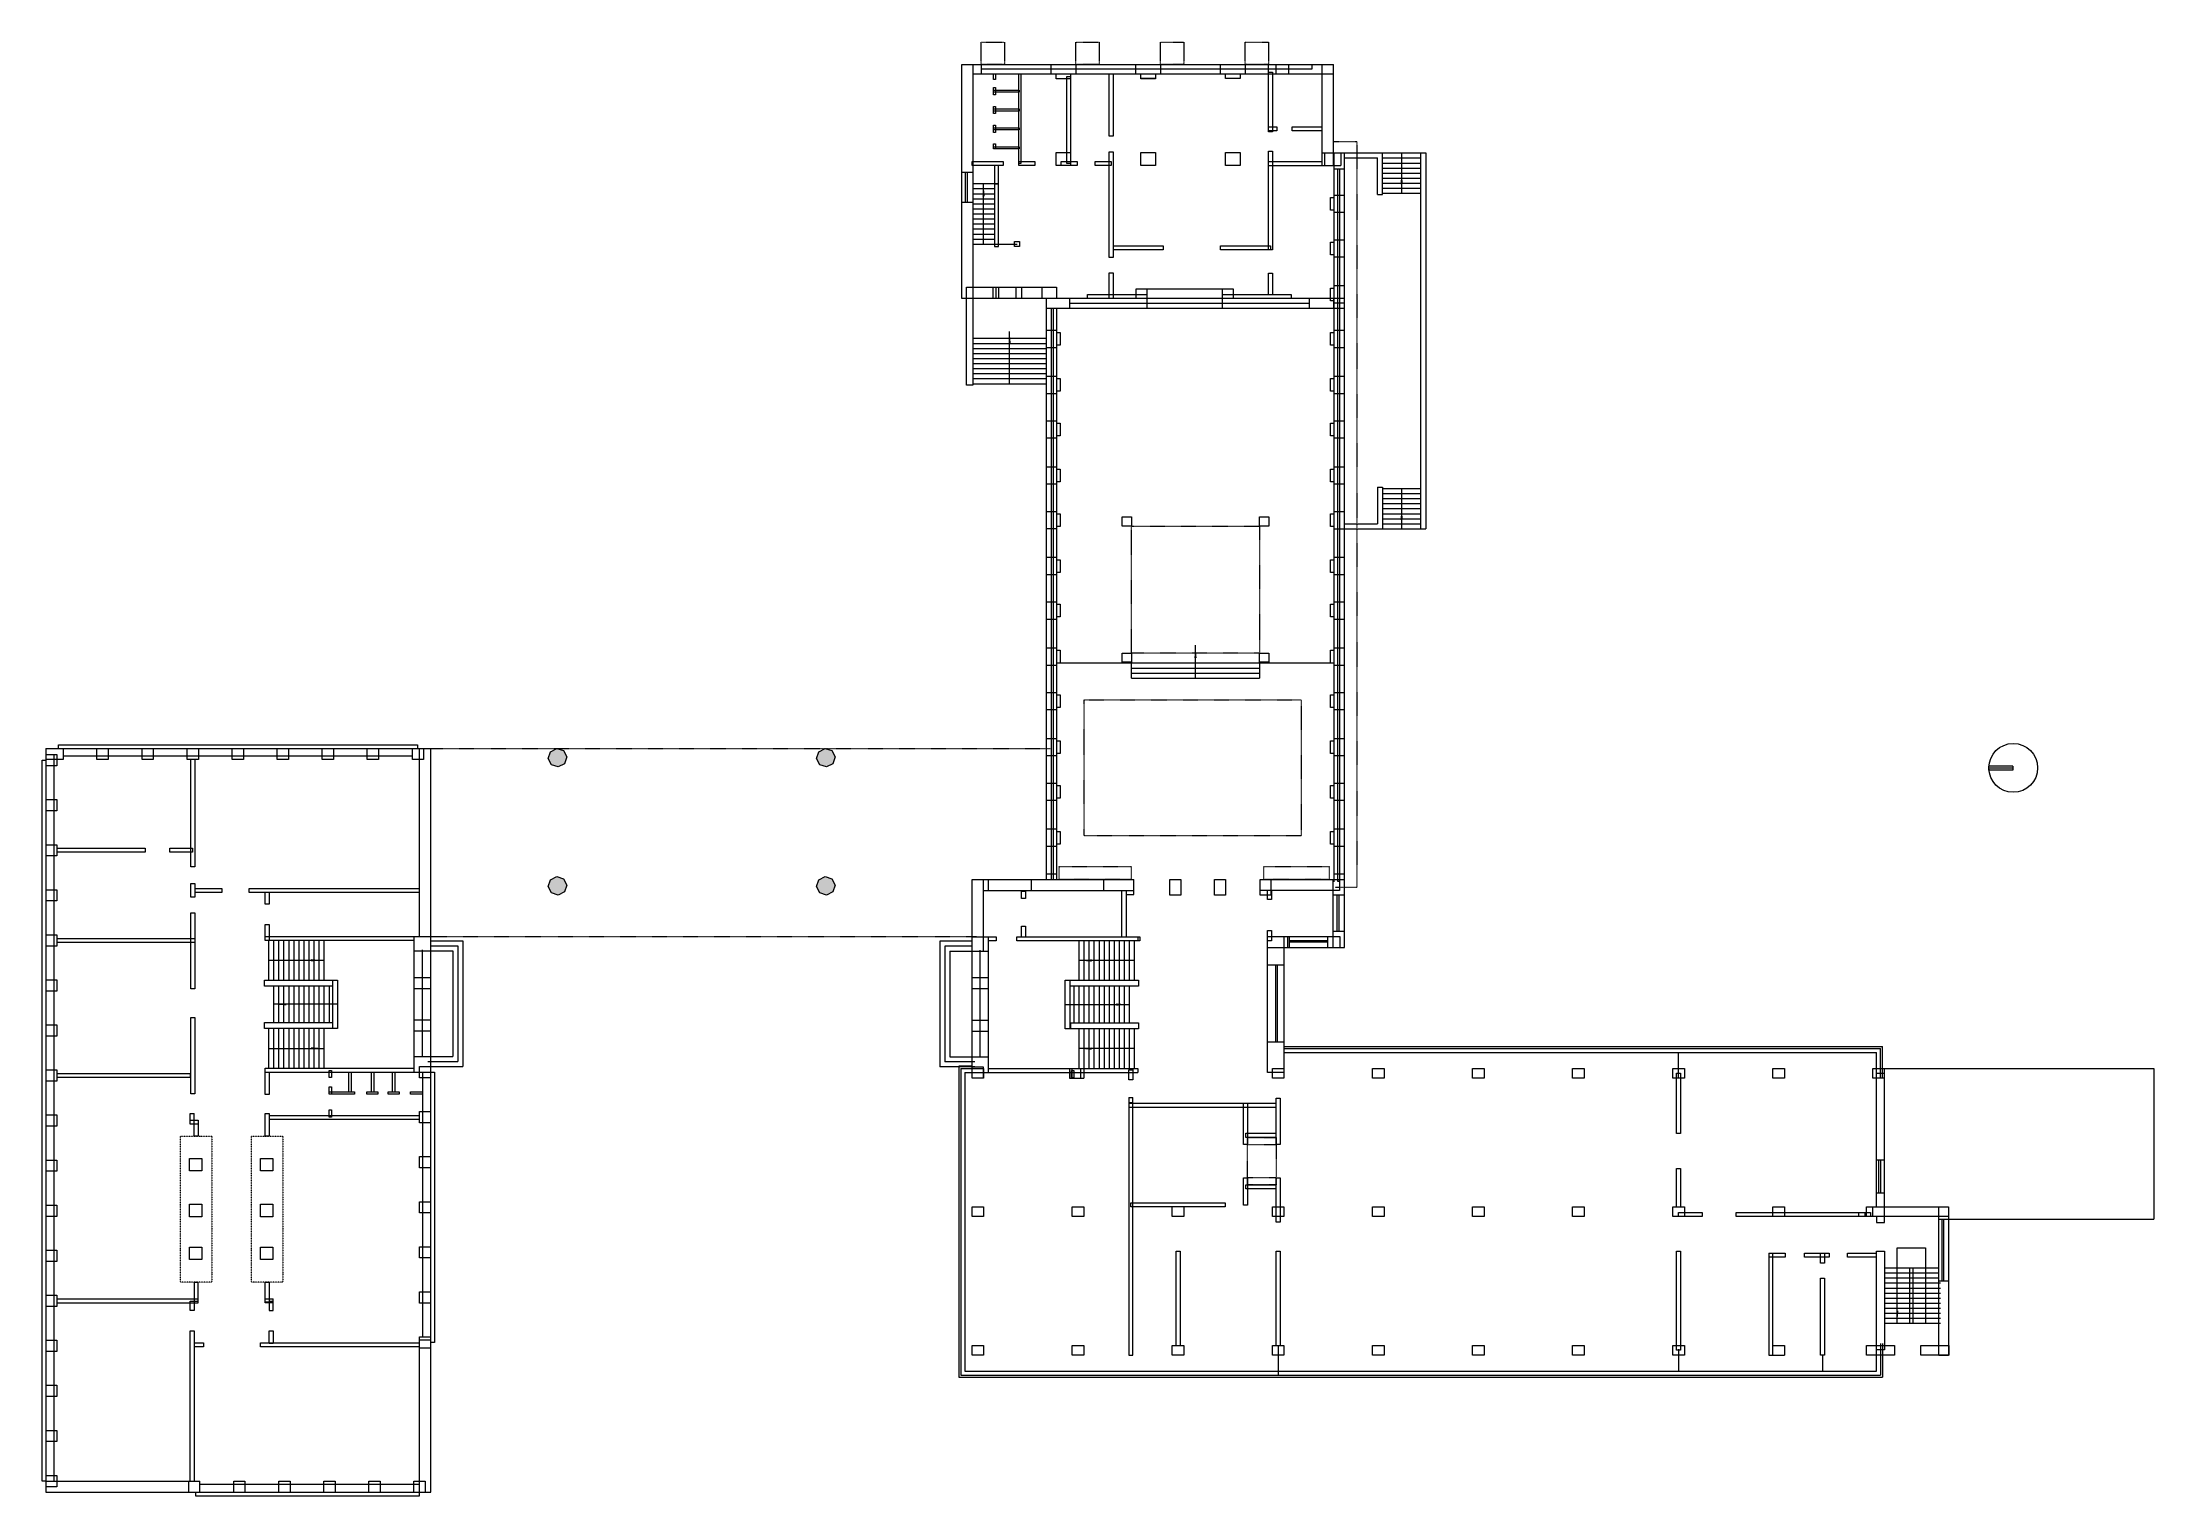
# Model space of a CAD drawing. Header units: millimetres. Extents: x -180 to 104520, y -180 to 71891.
import ezdxf

# ---------------------------------------------------------------- set-up
doc = ezdxf.new("R2010")
doc.units = ezdxf.units.MM
doc.linetypes.add('STYLE_01', pattern=[0.416641, 0.208282, -0.208359])
doc.linetypes.add('STYLE_05', pattern=[0.208282, 0.069427, -0.138855])
doc.layers.add('ceco.net 385 Bauhaus ground floor', color=7, linetype='Continuous')

msp = doc.modelspace()

# ---------------------------------------------------------------- hatches: boundary and pattern name
at = {"layer": 'ceco.net 385 Bauhaus ground floor', "linetype": 'Continuous', "lineweight": 0}
h = msp.add_hatch(color=256, dxfattribs=at)
h.paths.add_polyline_path([(25720.245, 36115.078), (25829.598, 36450.417), (25669.751, 36765.009), (25334.261, 36874.38), (25019.708, 36714.456), (24910.401, 36379.164), (25070.248, 36064.572), (25405.738, 35955.201)])
h.paths.add_polyline_path([(39129.598, 36450.417), (38969.751, 36765.009), (38634.261, 36874.38), (38319.708, 36714.456), (38210.401, 36379.164), (38370.248, 36064.572), (38705.738, 35955.201), (39020.245, 36115.078)])
h.paths.add_polyline_path([(39129.598, 30097.371), (38969.751, 30411.963), (38634.261, 30521.334), (38319.708, 30361.41), (38210.401, 30026.118), (38370.248, 29711.526), (38705.738, 29602.155), (39020.245, 29762.032)])
h.paths.add_polyline_path([(25669.751, 30411.963), (25334.261, 30521.334), (25019.708, 30361.41), (24910.401, 30026.118), (25070.248, 29711.526), (25405.738, 29602.155), (25720.245, 29762.032), (25829.598, 30097.371)])

# ---------------------------------------------------------------- linework, layer by layer
at = {"layer": 'ceco.net 385 Bauhaus ground floor', "linetype": 'Continuous', "lineweight": 5}
for p, q in [((49850, 70310.768), (49850, 70790.768)), ((50820, 65770.768), (50820, 70310.768)), ((54050, 70310.768), (54050, 70790.768)), ((58250, 70310.768), (58250, 70790.768)), ((63840, 65770.768), (63840, 70790.768)), ((63290, 66400.768), (68420, 66400.768)), ((63420, 65770.768), (63420, 66400.768)), ((63886.92, 30260.768), (63886.92, 66400.768)), ((64386.92, 66150.768), (66028.46, 66150.768)), ((66028.46, 64340.768), (66028.46, 66150.768)), ((66278.46, 64340.768), (66278.46, 66400.768)), ((66278.46, 66150.768), (68170, 66150.768)), ((67224.23, 66400.768), (67224.23, 64400.768)), ((68170, 47764.743), (68170, 66400.768)), ((68420, 66400.768), (68420, 47764.743)), ((45605, 63950.768), (45605, 65450.768)), ((66278.46, 65900.768), (68170, 65900.768)), ((66278.46, 65650.768), (68170, 65650.768)), ((66278.46, 65400.768), (68170, 65400.768)), ((66278.46, 65150.768), (68170, 65150.768)), ((45960, 63950.768), (45410, 63950.768)), ((45960, 64880.768), (47230, 64880.768)), ((45960, 64630.768), (47030, 64630.768)), ((45960, 64380.768), (47030, 64380.768)), ((45960, 64130.768), (47030, 64130.768)), ((45960, 63880.768), (47030, 63880.768)), ((46495, 61880.768), (46495, 64880.768)), ((66028.46, 64340.768), (66278.46, 64340.768)), ((66278.46, 64900.768), (68170, 64900.768)), ((66278.46, 64650.768), (68170, 64650.768)), ((66278.46, 64400.768), (68170, 64400.768)), ((45960, 63630.768), (47030, 63630.768)), ((45960, 63380.768), (47030, 63380.768)), ((45960, 63130.768), (47030, 63130.768)), ((45960, 62880.768), (47030, 62880.768)), ((64386.92, 63444.743), (63886.92, 63444.743)), ((45960, 62630.768), (47030, 62630.768)), ((45960, 62380.768), (47030, 62380.768)), ((45960, 62130.768), (47030, 62130.768)), ((45960, 61880.768), (48155, 61880.768)), ((64386.92, 61234.743), (63886.92, 61234.743)), ((46976.6, 59190.768), (46976.6, 59740.768)), ((48120, 59190.768), (48120, 59740.768)), ((49400, 59190.768), (49400, 59740.768)), ((49620, 30376.445), (49620, 59190.768)), ((49620, 58710.768), (64386.92, 58710.768)), ((49870, 30376.445), (49870, 58710.768)), ((54610, 58710.768), (54610, 59670.768)), ((64386.92, 58954.743), (63886.92, 58954.743)), ((45960, 57210.768), (49620, 57210.768)), ((45960, 56960.768), (49620, 56960.768)), ((45960, 56710.768), (49620, 56710.768)), ((47790, 54960.768), (47790, 57549.769)), ((50120, 56744.743), (49620, 56744.743)), ((64386.92, 56744.743), (63886.92, 56744.743)), ((45960, 56460.768), (49620, 56460.768)), ((45960, 56210.768), (49620, 56210.768)), ((45960, 55960.768), (49620, 55960.768)), ((45960, 55710.768), (49620, 55710.768)), ((45960, 55460.768), (49620, 55460.768)), ((45960, 55210.768), (49620, 55210.768)), ((45960, 54960.768), (49620, 54960.768)), ((50120, 54464.743), (49620, 54464.743)), ((64386.92, 54464.743), (63886.92, 54464.743)), ((50120, 52254.743), (49620, 52254.743)), ((64386.92, 52254.743), (63886.92, 52254.743)), ((50120, 49974.743), (49620, 49974.743)), ((64386.92, 49974.743), (63886.92, 49974.743)), ((66028.46, 49824.743), (66028.46, 48014.743)), ((66028.46, 49824.743), (66278.46, 49824.743)), ((66278.46, 49824.743), (66278.46, 47764.743)), ((66278.46, 49764.743), (68170, 49764.743)), ((66278.46, 49514.743), (68170, 49514.743)), ((66278.46, 49264.743), (68170, 49264.743)), ((67224.23, 49764.743), (67224.23, 47764.743)), ((66278.46, 49014.743), (68170, 49014.743)), ((66278.46, 48764.743), (68170, 48764.743)), ((66278.46, 48514.743), (68170, 48514.743)), ((66278.46, 48264.743), (68170, 48264.743)), ((50120, 47764.743), (49620, 47764.743)), ((63886.92, 47764.743), (68420, 47764.743)), ((64386.92, 48014.743), (66028.46, 48014.743)), ((66278.46, 48014.743), (68170, 48014.743)), ((50120, 45484.743), (49620, 45484.743)), ((64386.92, 45484.743), (63886.92, 45484.743)), ((50120, 43274.743), (49620, 43274.743)), ((64386.92, 43274.743), (63886.92, 43274.743)), ((57003.46, 40362.755), (57003.46, 41999.769)), ((50120, 40994.743), (49620, 40994.743)), ((50120, 41112.755), (63886.92, 41112.755)), ((53823.46, 40362.755), (53823.46, 41112.755)), ((53823.46, 40862.755), (60183.46, 40862.755)), ((64386.92, 40994.743), (63886.92, 40994.743)), ((53823.46, 40612.755), (60183.46, 40612.755)), ((53823.46, 40362.755), (60183.46, 40362.755)), ((50120, 38784.743), (49620, 38784.743)), ((64386.92, 38784.743), (63886.92, 38784.743)), ((7002.311, 36325.768), (7002.311, 36875.768)), ((50120, 36504.743), (49620, 36504.743)), ((64386.92, 36504.743), (63886.92, 36504.743)), ((50120, 34294.743), (49620, 34294.743)), ((64386.92, 34294.743), (63886.92, 34294.743)), ((50120, 32014.743), (49620, 32014.743)), ((64386.92, 32014.743), (63886.92, 32014.743)), ((64386.92, 29600.091), (63836.92, 29600.091)), ((64031.92, 27820.091), (64031.92, 29600.091)), ((7381.54, 27256.153), (550, 27256.153)), ((11040, 27350.768), (11040, 25391.815)), ((11290, 27350.768), (11290, 25391.815)), ((11540, 27350.768), (11540, 25391.815)), ((11790, 27350.768), (11790, 25391.815)), ((12040, 27350.768), (12040, 25391.815)), ((12290, 27350.768), (12290, 25391.815)), ((12540, 27350.768), (12540, 25391.815)), ((12790, 27350.768), (12790, 25391.815)), ((13040, 27350.768), (13040, 25391.815)), ((13290, 27350.768), (13290, 25391.815)), ((13540, 27350.768), (13540, 25391.815)), ((13790, 27350.768), (13790, 25391.815)), ((18270, 20824.615), (18270, 27550.768)), ((19084.23, 27333.478), (20680, 27333.478)), ((20680, 27333.478), (20680, 21100.768)), ((45925.77, 27322.123), (44330, 27322.123)), ((44330, 27322.123), (44330, 21089.413)), ((48140, 27339.413), (48140, 27539.413)), ((51220, 27339.413), (51220, 25380.46)), ((51470, 27339.413), (51470, 25380.46)), ((51720, 27339.413), (51720, 25380.46)), ((51970, 27339.413), (51970, 25380.46)), ((52220, 27339.413), (52220, 25380.46)), ((52470, 27339.413), (52470, 25380.46)), ((52720, 27339.413), (52720, 25380.46)), ((52970, 27339.413), (52970, 25380.46)), ((53220, 27339.413), (53220, 25380.46)), ((53470, 27339.413), (53470, 25380.46)), ((53720, 27339.413), (53720, 25380.46)), ((53970, 27339.413), (53970, 25380.46)), ((11040, 26371.291), (13790, 26371.291)), ((18677.115, 21600.768), (18677.115, 26890.768)), ((19084.23, 27083.478), (20430, 27083.478)), ((20180, 26833.478), (20180, 21600.768)), ((20430, 27083.478), (20430, 21350.768)), ((45925.77, 27072.123), (44580, 27072.123)), ((44580, 27072.123), (44580, 21339.413)), ((44830, 26822.123), (46740, 26822.123)), ((44830, 26822.123), (44830, 21589.413)), ((46332.885, 21589.413), (46332.885, 26879.413)), ((53970.001, 26359.937), (51220.001, 26359.937)), ((14232.393, 22983.215), (14232.393, 25391.815)), ((50777.608, 25380.46), (50777.608, 22971.86)), ((60980.065, 22310.768), (60980.065, 26150.768)), ((11290, 25091.815), (11290, 23283.215)), ((14460, 24187.515), (11290, 24187.515)), ((11540, 25091.815), (11540, 23283.215)), ((11790, 25091.815), (11790, 23283.215)), ((12040, 25091.815), (12040, 23283.215)), ((12290, 25091.815), (12290, 23283.215)), ((12540, 25091.815), (12540, 23283.215)), ((12790, 25091.815), (12790, 23283.215)), ((13040, 25091.815), (13040, 23283.215)), ((13290, 25091.815), (13290, 23283.215)), ((13540, 25091.815), (13540, 23283.215)), ((13790, 25091.815), (13790, 23283.215)), ((14040, 25091.815), (14040, 23283.215)), ((19084.23, 24962.584), (18270, 24962.584)), ((46740, 24951.229), (45925.77, 24951.229)), ((50550.001, 24176.16), (53720.001, 24176.16)), ((50970, 25080.46), (50970, 23271.86)), ((51220, 25080.46), (51220, 23271.86)), ((51470, 25080.46), (51470, 23271.86)), ((51720, 25080.46), (51720, 23271.86)), ((51970, 25080.46), (51970, 23271.86)), ((52220, 25080.46), (52220, 23271.86)), ((52470, 25080.46), (52470, 23271.86)), ((52720, 25080.46), (52720, 23271.86)), ((52970, 25080.46), (52970, 23271.86)), ((53220, 25080.46), (53220, 23271.86)), ((53470, 25080.46), (53470, 23271.86)), ((53720, 25080.46), (53720, 23271.86)), ((11040, 22983.215), (11040, 21024.262)), ((11040, 22003.738), (13790, 22003.738)), ((11290, 22983.215), (11290, 21024.262)), ((11540, 22983.215), (11540, 21024.262)), ((11790, 22983.215), (11790, 21024.262)), ((12040, 22983.215), (12040, 21024.262)), ((12290, 22983.215), (12290, 21024.262)), ((12540, 22983.215), (12540, 21024.262)), ((12790, 22983.215), (12790, 21024.262)), ((13040, 22983.215), (13040, 21024.262)), ((13290, 22983.215), (13290, 21024.262)), ((13540, 22983.215), (13540, 21024.262)), ((13790, 22983.215), (13790, 21024.262)), ((19084.23, 22853.984), (18270, 22853.984)), ((46740, 22842.629), (45925.77, 22842.629)), ((51220, 22971.86), (51220, 21012.907)), ((53970.001, 21992.384), (51220.001, 21992.384)), ((51470, 22971.86), (51470, 21012.907)), ((51720, 22971.86), (51720, 21012.907)), ((51970, 22971.86), (51970, 21012.907)), ((52220, 22971.86), (52220, 21012.907)), ((52470, 22971.86), (52470, 21012.907)), ((52720, 22971.86), (52720, 21012.907)), ((52970, 22971.86), (52970, 21012.907)), ((53220, 22971.86), (53220, 21012.907)), ((53470, 22971.86), (53470, 21012.907)), ((53720, 22971.86), (53720, 21012.907)), ((53970, 22971.86), (53970, 21012.907)), ((61390.13, 22310.768), (60570, 22310.768)), ((61390.13, 22100.768), (91070, 22100.768)), ((61390.13, 22000.768), (90970, 22000.768)), ((90970, 20534.028), (90970, 22000.768)), ((91070, 20534.028), (91070, 22100.768)), ((18940, 21350.768), (20430, 21350.768)), ((18940, 21100.768), (20680, 21100.768)), ((46070, 21089.413), (44330, 21089.413)), ((46070, 21339.413), (44580, 21339.413)), ((44830, 21589.413), (46740, 21589.413)), ((45270, 21113.26), (45270, 5700.768)), ((45925.77, 21113.26), (45270, 21113.26)), ((45370, 21013.26), (45370, 5800.768)), ((45370, 21013.26), (46500.195, 21013.26)), ((50889.082, 20534.028), (50889.082, 21013.26)), ((61390.13, 21800.768), (90770, 21800.768)), ((80956.164, 20519.506), (80956.164, 21800.768)), ((90770, 14140.384), (90770, 21800.768)), ((104520, 21013.26), (104520, 13530.768)), ((10870, 20824.615), (19264.23, 20824.615)), ((15020, 19850.768), (15020, 20824.615)), ((16140, 19850.768), (16140, 20824.615)), ((17190, 19850.768), (17190, 20824.615)), ((45570, 20813.26), (54140, 20813.26)), ((45570, 20813.26), (45570, 6000.768)), ((18534.23, 18311.538), (18534.23, 18870)), ((61002.917, 19079.196), (53700, 19079.196)), ((18534.23, 18470.768), (11070, 18470.768)), ((19084.23, 18311.538), (18534.23, 18311.538)), ((90890, 14830.768), (90890, 16470.768)), ((91170, 14830.768), (90770, 14830.768)), ((89900, 13661.152), (89900, 13861.152)), ((90190, 13861.152), (90190, 13661.152)), ((94020.384, 10455.576), (94020.384, 13530.768)), ((85632.264, 6788.276), (85632.264, 11850.768)), ((90770, 6000.768), (90770, 11950.768)), ((91800.999, 8370.768), (91800.999, 12119.769)), ((91800.999, 12119.769), (93200.999, 12119.769)), ((93200.999, 12119.769), (93200.999, 8370.768)), ((91170, 11120.768), (93860.768, 11120.768)), ((91170, 10870.768), (93860.768, 10870.768)), ((91170, 10620.768), (93860.768, 10620.768)), ((92417.308, 8370.768), (92417.308, 11120.768)), ((7550, 9450.768), (7350, 9450.768)), ((91170, 10370.768), (93940, 10370.768)), ((91170, 10120.768), (93940, 10120.768)), ((91170, 9870.768), (93940, 9870.768)), ((91170, 9620.768), (93940, 9620.768)), ((94340, 10455.576), (93860.768, 10455.576)), ((11070, 9418.268), (10870, 9418.268)), ((91170, 9370.768), (93940, 9370.768)), ((91170, 9120.768), (93940, 9120.768)), ((91170, 8870.768), (93940, 8870.768)), ((91170, 8620.768), (93940, 8620.768)), ((90970, 7370.768), (90970, 5800.768)), ((91070, 7370.768), (91070, 5700.768)), ((91170, 8370.768), (93940, 8370.768)), ((19084.23, 7142.306), (18534.23, 7142.306)), ((61102.917, 7267.508), (61102.917, 5800.768)), ((80956.164, 7095.784), (80956.164, 6000.768)), ((88092.264, 6788.276), (88092.264, 6000.768)), ((45270, 5700.768), (91070, 5700.768)), ((45370, 5800.768), (90970, 5800.768)), ((45570, 6000.768), (90770, 6000.768)), ((7640, 0), (7640, 550))]:
    msp.add_line(p, q, dxfattribs=at)
at = {"layer": 'ceco.net 385 Bauhaus ground floor', "linetype": 'STYLE_01', "lineweight": 5}
for p, q in [((63840, 66960.768), (65010, 66960.768)), ((65010, 66960.768), (65010, 29980.768)), ((18809.23, 36875.768), (49799.611, 36875.768)), ((65010, 29980.768), (63925, 29980.768)), ((19084.23, 27550.768), (46140, 27550.768)), ((61002.917, 15590.768), (59580, 15590.768))]:
    msp.add_line(p, q, dxfattribs=at)
at = {"layer": 'ceco.net 385 Bauhaus ground floor', "lineweight": 5}
for p, q in [((97532.437, 36001.375), (96342.611, 36001.375)), ((97532.437, 35901.375), (96342.611, 35901.375)), ((97532.437, 35801.375), (96342.611, 35801.375)), ((97532.437, 36001.375), (97532.437, 35801.375))]:
    msp.add_line(p, q, dxfattribs=at)
at = {"layer": 'ceco.net 385 Bauhaus ground floor', "linetype": 'STYLE_01', "lineweight": 5}
for points in [[(46380, 71890.768), (47540, 71890.768), (47540, 70790.768), (46380, 70790.768)], [(51070, 71890.768), (52230, 71890.768), (52230, 70790.768), (51070, 70790.768)], [(55270, 71890.768), (56430, 71890.768), (56430, 70790.768), (55270, 70790.768)], [(59470, 71890.768), (60630, 71890.768), (60630, 70790.768), (59470, 70790.768)], [(53823.46, 47900.768), (60183.46, 47900.768), (60183.46, 41600.768), (53823.46, 41600.768)], [(51480, 39280.768), (62240, 39280.768), (62240, 32540.768), (51480, 32540.768)], [(50240, 31020.768), (53820, 31020.768), (53820, 30376.445), (50240, 30376.445)], [(60400, 31020.768), (63640, 31020.768), (63640, 30376.445), (60400, 30376.445)], [(59580, 17590.768), (61002.917, 17590.768), (61002.917, 15230.768), (59580, 15230.768)]]:
    msp.add_lwpolyline(points, close=True, dxfattribs=at)
at = {"layer": 'ceco.net 385 Bauhaus ground floor', "linetype": 'Continuous', "lineweight": 5}
for points in [[(64386.92, 59190.768), (45410, 59190.768), (45410, 70790.768), (63840, 70790.768)], [(45960, 70790.768), (45960, 54890.768), (45650, 54890.768), (45650, 59740.768), (50120, 59740.768)], [(63840, 70310.768), (45960, 70310.768)], [(62780, 70790.768), (62780, 70550.768), (46380, 70550.768)], [(46380, 70790.768), (46380, 70310.768)], [(47095, 70310.768), (47095, 70050.768), (46995, 70050.768), (46995, 70310.768)], [(48245, 65970.768), (49040, 65970.768), (49040, 65770.768), (48245, 65770.768), (48245, 70310.768)], [(48345, 70310.768), (48345, 65870.768), (48245, 65870.768)], [(50820, 70080.768), (50100, 70080.768), (50100, 70310.768)], [(50820, 65885.768), (50620, 65885.768), (50620, 70195.768), (50820, 70195.768)], [(51070, 70790.768), (51070, 70310.768)], [(52920, 70310.768), (52920, 67240.768), (52720, 67240.768), (52720, 70310.768)], [(55020, 70310.768), (55020, 70080.768), (54300, 70080.768), (54300, 70310.768)], [(55270, 70790.768), (55270, 70310.768)], [(59220, 70310.768), (59220, 70090.768), (58500, 70090.768), (58500, 70310.768)], [(59470, 70790.768), (59470, 70310.768)], [(60630, 70400.768), (60830, 70400.768), (60830, 67440.768), (60630, 67440.768), (60630, 70790.768)], [(60990, 70790.768), (60990, 70310.768)], [(61630, 70310.768), (61630, 70790.768)], [(63290, 65770.768), (63290, 70790.768)], [(63290, 70780.768), (63840, 70780.768)], [(46995, 69520.768), (48265, 69520.768), (48265, 69420.768), (46995, 69420.768)], [(55020, 70090.768), (54300, 70090.768)], [(46995, 68580.768), (48265, 68580.768), (48265, 68480.768), (46995, 68480.768)], [(46995, 67640.768), (48265, 67640.768), (48265, 67540.768), (46995, 67540.768)], [(60630, 67700.768), (61040, 67700.768), (61040, 67500.768), (60630, 67500.768)], [(63290, 67500.768), (61800, 67500.768), (61800, 67700.768), (63290, 67700.768)], [(46995, 66700.768), (48265, 66700.768), (48265, 66600.768), (46995, 66600.768), (46995, 66855.768)], [(46995, 66855.768), (47095, 66855.768), (47095, 66600.768)], [(51140, 65770.768), (50100, 65770.768), (50100, 66420.768), (50820, 66420.768)], [(50345, 65770.768), (50345, 65970.768), (51140, 65970.768), (51140, 65770.768)], [(60630, 61595.571), (60630, 66490.768), (60830, 66490.768), (60830, 61595.571)], [(60630, 65970.768), (63290, 65970.768)], [(64210, 66400.768), (64210, 65770.768)], [(64386.92, 27000.091), (64386.92, 66400.768)], [(45410, 65450.768), (45960, 65450.768)], [(45685, 65450.768), (45685, 63950.768)], [(47030, 65770.768), (47030, 61755.768), (47230, 61755.768), (47230, 65770.768)], [(60630, 65770.768), (64210, 65770.768)], [(64386.92, 65600.768), (63886.92, 65600.768)], [(64136.92, 65600.768), (64136.92, 30280.768), (64056.92, 30280.768), (64056.92, 65600.768)], [(47230, 64860.768), (47030, 64860.768)], [(63886.92, 63562.755), (63705, 63562.755), (63705, 64192.755), (63886.92, 64192.755)], [(63886.92, 64310.768), (64386.92, 64310.768)], [(52920, 61795.571), (55400, 61795.571), (55400, 61595.571), (52920, 61595.571)], [(60830, 61595.571), (58240, 61595.571), (58240, 61795.571), (60720, 61795.571), (60720, 61595.571)], [(63886.92, 61352.755), (63705, 61352.755), (63705, 61982.755), (63886.92, 61982.755)], [(63886.92, 62100.768), (64386.92, 62100.768)], [(47106.6, 59740.768), (47106.6, 59190.768)], [(47236.6, 59740.768), (47236.6, 59190.768)], [(48380, 59740.768), (48380, 59190.768)], [(50120, 59740.768), (50120, 59190.768)], [(52720, 59190.768), (52720, 60460.768), (52920, 60460.768), (52920, 59190.768)], [(60630, 59390.768), (60630, 60440.768), (60830, 60440.768), (60830, 59390.768)], [(63886.92, 59072.755), (63705, 59072.755), (63705, 59702.755), (63886.92, 59702.755)], [(63886.92, 59820.768), (64386.92, 59820.768)], [(49950, 58710.768), (49950, 30376.445)], [(50120, 58710.768), (50120, 30376.445)], [(50780, 58710.768), (50780, 59190.768)], [(50780, 58950.768), (62660, 58950.768)], [(51650, 59190.768), (51650, 59390.768), (54610, 59390.768)], [(54070, 59190.768), (54070, 59670.768), (58870, 59670.768)], [(58330, 59670.768), (58330, 58710.768)], [(58330, 59390.768), (61750, 59390.768), (61750, 59190.768)], [(58870, 59670.768), (58870, 59190.768)], [(62660, 58710.768), (62660, 59190.768)], [(63840, 59190.768), (63840, 58710.768)], [(49620, 57610.768), (50120, 57610.768)], [(63886.92, 57610.768), (64386.92, 57610.768)], [(50120, 57492.755), (50301.92, 57492.755), (50301.92, 56862.755), (50120, 56862.755)], [(63886.92, 56862.755), (63705, 56862.755), (63705, 57492.755), (63886.92, 57492.755)], [(49620, 55330.768), (50120, 55330.768)], [(50120, 55212.755), (50301.92, 55212.755), (50301.92, 54582.755), (50120, 54582.755)], [(63886.92, 54582.755), (63705, 54582.755), (63705, 55212.755), (63886.92, 55212.755)], [(63886.92, 55330.768), (64386.92, 55330.768)], [(49620, 53120.768), (50120, 53120.768)], [(50120, 53002.755), (50301.92, 53002.755), (50301.92, 52372.755), (50120, 52372.755)], [(63886.92, 52372.755), (63705, 52372.755), (63705, 53002.755), (63886.92, 53002.755)], [(63886.92, 53120.768), (64386.92, 53120.768)], [(49620, 50840.768), (50120, 50840.768)], [(50120, 50722.755), (50301.92, 50722.755), (50301.92, 50092.755), (50120, 50092.755)], [(63886.92, 50092.755), (63705, 50092.755), (63705, 50722.755), (63886.92, 50722.755)], [(63886.92, 50840.768), (64386.92, 50840.768)], [(49620, 48630.768), (50120, 48630.768)], [(50120, 48512.755), (50301.92, 48512.755), (50301.92, 47882.755), (50120, 47882.755)], [(63886.92, 47882.755), (63705, 47882.755), (63705, 48512.755), (63886.92, 48512.755)], [(63886.92, 48630.768), (64386.92, 48630.768)], [(49620, 46350.768), (50120, 46350.768)], [(50120, 46232.755), (50301.92, 46232.755), (50301.92, 45602.755), (50120, 45602.755)], [(63886.92, 45602.755), (63705, 45602.755), (63705, 46232.755), (63886.92, 46232.755)], [(63886.92, 46350.768), (64386.92, 46350.768)], [(49620, 44140.768), (50120, 44140.768)], [(50120, 44022.755), (50301.92, 44022.755), (50301.92, 43392.755), (50120, 43392.755)], [(63886.92, 43392.755), (63705, 43392.755), (63705, 44022.755), (63886.92, 44022.755)], [(63886.92, 44140.768), (64386.92, 44140.768)], [(49620, 41860.768), (50120, 41860.768)], [(50120, 41742.755), (50301.92, 41742.755), (50301.92, 41112.755)], [(60183.46, 41112.755), (60183.46, 40362.755)], [(63705, 41112.755), (63705, 41742.755), (63886.92, 41742.755)], [(63886.92, 41860.768), (64386.92, 41860.768)], [(49620, 39650.768), (50120, 39650.768)], [(50120, 39532.755), (50301.92, 39532.755), (50301.92, 38902.755), (50120, 38902.755)], [(63886.92, 38902.755), (63705, 38902.755), (63705, 39532.755), (63886.92, 39532.755)], [(63886.92, 39650.768), (64386.92, 39650.768)], [(0, 36875.768), (0, 0), (19084.23, 0)], [(0, 36875.768), (19084.23, 36875.768)], [(859.232, 36875.768), (859.232, 36325.768), (0, 36325.768)], [(620, 36875.768), (620, 37055.768), (18420, 37055.768), (18420, 36875.768)], [(3093.081, 36875.768), (3093.081, 36325.768), (2534.618, 36325.768), (2534.618, 36875.768)], [(5326.925, 36875.768), (5326.925, 36325.768), (4768.462, 36325.768), (4768.462, 36875.768)], [(7560.772, 36875.768), (7560.772, 36325.768), (7002.309, 36325.768), (7002.309, 36875.768)], [(7560.769, 36875.768), (7560.769, 36325.768)], [(9794.616, 36875.768), (9794.616, 36325.768), (9236.153, 36325.768), (9236.153, 36875.768)], [(12028.465, 36875.768), (12028.465, 36325.768), (11470.002, 36325.768), (11470.002, 36875.768)], [(14262.309, 36875.768), (14262.309, 36325.768), (13703.846, 36325.768), (13703.846, 36875.768)], [(16496.153, 36875.768), (16496.153, 36325.768), (15937.695, 36325.768), (15937.695, 36875.768)], [(18730.002, 36875.768), (18730.002, 36325.768), (18171.54, 36325.768), (18171.54, 36875.768)], [(18534.23, 27550.768), (18534.23, 36875.768)], [(19084.23, 0), (19084.23, 36875.768)], [(49620, 37370.768), (50120, 37370.768)], [(50120, 37252.755), (50301.92, 37252.755), (50301.92, 36622.755), (50120, 36622.755)], [(63886.92, 36622.755), (63705, 36622.755), (63705, 37252.755), (63886.92, 37252.755)], [(63886.92, 37370.768), (64386.92, 37370.768)], [(0, 550.768), (-180, 550.768), (-180, 36291.537), (0, 36291.537)], [(0, 36570.768), (550, 36570.768)], [(550, 36570.768), (550, 36012.305), (0, 36012.305)], [(390, 36570.768), (390, 550)], [(18171.54, 36485.768), (859.232, 36485.768)], [(7381.54, 36325.768), (7381.54, 31000.768), (7181.54, 31000.768), (7181.54, 36325.768)], [(49620, 35160.768), (50120, 35160.768)], [(50120, 35042.755), (50301.92, 35042.755), (50301.92, 34412.755), (50120, 34412.755)], [(63886.92, 34412.755), (63705, 34412.755), (63705, 35042.755), (63886.92, 35042.755)], [(63886.92, 35160.768), (64386.92, 35160.768)], [(0, 34336.924), (550, 34336.924), (550, 33778.461), (0, 33778.461)], [(49620, 32880.768), (50120, 32880.768)], [(50120, 32762.755), (50301.92, 32762.755), (50301.92, 32132.755), (50120, 32132.755)], [(63886.92, 32132.755), (63705, 32132.755), (63705, 32762.755), (63886.92, 32762.755)], [(63886.92, 32880.768), (64386.92, 32880.768)], [(0, 32103.075), (550, 32103.075), (550, 31544.612), (0, 31544.612)], [(550, 31923.843), (4920, 31923.843), (4920, 31723.843), (550, 31723.843)], [(45927.885, 26822.123), (45927.885, 30380.768), (46477.885, 30380.768), (46477.885, 26822.123)], [(46477.885, 30376.445), (53940, 30376.445)], [(46720, 30376.445), (46720, 29826.445)], [(48880.677, 29826.445), (48880.677, 30376.445)], [(49620, 30665.12), (50120, 30665.12)], [(52439.322, 30376.445), (52439.322, 29826.445)], [(53560, 29626.445), (53940, 29626.445), (53940, 30376.445)], [(60745.581, 30376.445), (60745.581, 29600.768), (60214.419, 29600.768), (60214.419, 30376.445), (64386.92, 30376.445)], [(64140, 30376.445), (64140, 29826.445), (60214.419, 29826.445)], [(63836.92, 27000.091), (63836.92, 30375.768)], [(63836.92, 30375.768), (64386.92, 30375.768)], [(63886.92, 30665.12), (64386.92, 30665.12)], [(0, 29869.231), (550, 29869.231), (550, 29310.768), (0, 29310.768)], [(7381.54, 29938.268), (8720, 29938.268), (8720, 29738.268), (7381.54, 29738.268)], [(18534.23, 29738.268), (10081.54, 29738.268), (10081.54, 29938.268), (18534.23, 29938.268)], [(11070, 29738.268), (11070, 29150.768), (10870, 29150.768), (10870, 29738.268)], [(46477.885, 29826.445), (53940, 29826.445)], [(53560, 29826.445), (53560, 27520.429), (53360, 27520.429), (53360, 29826.445)], [(60770, 29826.445), (60770, 29380.768), (60570, 29380.768), (60570, 29826.445)], [(64111.92, 29600.091), (64111.92, 27820.091)], [(0, 27635.382), (550, 27635.382), (550, 27076.924), (0, 27076.924)], [(550, 27456.153), (7381.54, 27456.153)], [(18270, 27350.768), (10870, 27350.768), (10870, 28150.768)], [(10870, 28150.768), (11070, 28150.768), (11070, 27350.768)], [(10870, 27550.768), (19084.23, 27550.768)], [(46500.195, 21013.26), (46500.195, 20534.028), (45925.77, 20534.028), (45925.77, 27539.413)], [(45925.77, 27539.413), (47120, 27539.413)], [(46740, 20813.26), (46740, 27539.413)], [(47120, 27539.413), (47120, 27339.413), (46740, 27339.413)], [(48140, 27539.413), (54250, 27539.413), (54250, 27339.413), (48140, 27339.413)], [(48382.71, 27539.413), (48382.71, 28060.768), (48582.71, 28060.768), (48582.71, 27539.413)], [(54140, 27539.413), (54140, 27339.413)], [(61390.13, 20813.26), (60570, 20813.26), (60570, 27840.768)], [(60570, 27840.768), (60770, 27840.768), (60770, 27330.768), (60570, 27330.768)], [(60570, 27550.768), (63557.689, 27550.768)], [(61390.13, 27550.768), (61390.13, 20534.028), (60815.705, 20534.028), (60815.705, 21013.26), (61390.13, 21013.26)], [(61580.384, 27000.768), (61580.384, 27550.768)], [(61649.232, 27550.768), (61649.232, 27000.768)], [(61649.232, 27355.768), (63557.688, 27355.768), (63557.688, 27275.768), (61649.232, 27275.768)], [(63557.689, 27550.768), (63557.689, 27000.091), (64386.92, 27000.091)], [(63557.689, 27550.091), (64166.152, 27550.091), (64166.152, 27000.091)], [(63836.92, 27820.091), (64386.92, 27820.091)], [(18270, 26833.478), (20180, 26833.478)], [(60570, 27000.768), (63557.689, 27000.768)], [(0, 25401.537), (550, 25401.537), (550, 24843.075), (0, 24843.075)], [(14232.393, 25091.815), (10840, 25091.815), (10840, 25391.815), (14460, 25391.815)], [(14460, 25391.815), (14460, 22983.215)], [(18270, 25521.046), (19084.23, 25521.046)], [(45925.77, 25509.691), (46740, 25509.691)], [(54170, 22971.86), (50550.001, 22971.86), (50550.001, 25380.46), (54170.001, 25380.46)], [(54170.001, 25380.46), (54170.001, 25080.46), (50777.608, 25080.46)], [(60570, 26150.768), (61390.13, 26150.768)], [(61060.065, 26150.768), (61060.065, 22310.768)], [(0, 23167.691), (550, 23167.691), (550, 22609.231), (0, 22609.231)], [(14460, 22983.215), (10840, 22983.215), (10840, 23283.215), (14232.393, 23283.215)], [(18270, 23412.447), (19084.23, 23412.447)], [(45925.77, 23401.092), (46740, 23401.092)], [(50777.608, 23271.86), (54170, 23271.86), (54170, 22971.86)], [(50830, 22971.86), (50830, 23271.86)], [(10870, 21024.615), (18270, 21024.615)], [(11070, 20824.615), (11070, 19709.615), (10870, 19709.615), (10870, 21024.615)], [(18270, 21600.768), (20180, 21600.768)], [(19084.23, 20545.383), (18534.23, 20545.383), (18534.23, 21103.846), (19084.23, 21103.846)], [(45925.77, 21092.491), (46475.77, 21092.491), (46475.77, 20534.028)], [(46740, 21013.26), (54140, 21013.26)], [(50751.164, 21013.26), (50751.164, 20534.028), (51463.506, 20534.028)], [(51309.627, 21013.26), (51309.627, 20534.028)], [(51463.506, 21013.26), (51463.506, 20534.028)], [(53900, 21013.26), (53900, 20444.982), (53700, 20444.982), (53700, 20936.554), (53900, 20936.554)], [(54140, 21013.26), (54140, 20813.26)], [(91170, 20534.028), (90595.575, 20534.028), (90595.575, 21013.26), (104520, 21013.26)], [(90770, 13661.152), (90770, 13370.768), (91170, 13370.768), (91170, 21013.26)], [(0, 20933.845), (550, 20933.845), (550, 20375.382), (0, 20375.382)], [(550, 20754.614), (7150, 20754.614), (7150, 20554.614), (550, 20554.614)], [(14040, 19850.768), (15300, 19850.768), (15300, 19730.768), (14040, 19730.768), (14040, 20090.768)], [(14040, 20090.768), (14160, 20090.768), (14160, 19730.768)], [(15140, 20824.615), (15140, 19850.768)], [(16260, 20824.615), (16260, 19850.768)], [(17310, 20824.615), (17310, 19850.768)], [(18694.23, 7700.768), (18694.23, 20824.615)], [(19264.23, 20824.615), (19264.23, 7421.537), (19084.23, 7421.537)], [(90770, 20773.644), (91170, 20773.644)], [(18694.23, 19730.768), (18080, 19730.768), (18080, 19850.768), (18694.23, 19850.768)], [(18534.23, 18870), (19084.23, 18870)], [(18534.23, 18869.998), (19084.23, 18869.998)], [(53700, 19570.768), (53900, 19570.768)], [(53700, 19570.768), (53700, 6788.276), (53900, 6788.276), (53900, 19570.768)], [(53700, 19324.982), (53900, 19324.982)], [(53700, 19279.196), (61002.917, 19279.196)], [(59580, 19279.196), (59580, 17230.768), (59380, 17230.768), (59380, 19279.196)], [(0, 18699.999), (550, 18699.999), (550, 18141.537), (0, 18141.537)], [(7550, 18250.768), (7150, 18250.768), (7150, 18765.768), (7350, 18765.768)], [(7150, 18450.768), (7550, 18450.768)], [(7550, 18450.768), (7550, 17650.768), (7350, 17650.768), (7350, 18765.768)], [(11070, 18670.768), (18534.23, 18670.768)], [(61002.917, 17590.768), (59500, 17590.768), (59500, 17790.768), (61002.917, 17790.768)], [(0, 16466.154), (550, 16466.154), (550, 15907.691), (0, 15907.691)], [(19084.23, 16077.689), (18534.23, 16077.689), (18534.23, 16636.152), (19084.23, 16636.152)], [(80856.164, 14140.384), (80856.164, 16040.768), (81056.164, 16040.768), (81056.164, 14140.384)], [(90770, 16470.768), (91170, 16470.768)], [(90970, 16470.768), (90970, 14830.768)], [(61002.917, 15030.768), (59500, 15030.768), (59500, 15230.768), (61002.917, 15230.768)], [(0, 14232.305), (550, 14232.305), (550, 13673.845), (0, 13673.845)], [(19084.23, 13843.844), (18534.23, 13843.844), (18534.23, 14402.306), (19084.23, 14402.306)], [(56426.818, 14140.384), (56426.818, 13661.152), (55852.393, 13661.152), (55852.393, 14140.384)], [(82120, 13661.152), (80668.952, 13661.152), (80668.952, 14140.384), (81243.377, 14140.384), (81243.377, 13661.152)], [(80956.164, 13661.152), (80956.164, 13861.152), (82120, 13861.152), (82120, 13661.152)], [(94340, 13661.152), (83820, 13661.152), (83820, 13861.152), (90480, 13861.152)], [(85632.264, 13661.152), (85632.264, 14140.384), (86206.688, 14140.384), (86206.688, 13661.152)], [(90280, 13661.152), (90280, 14140.384), (94340, 14140.384)], [(90480, 13861.152), (90480, 13661.152)], [(90595.575, 13661.152), (90595.575, 14140.384)], [(94340, 14140.384), (94340, 6770.768), (93860.768, 6770.768), (93860.768, 14140.384)], [(93860.768, 13530.768), (104520, 13530.768)], [(94100.384, 13530.768), (94100.384, 10455.576)], [(0, 11998.461), (550, 11998.461), (550, 11439.999), (0, 11439.999)], [(19084.23, 11609.998), (18534.23, 11609.998), (18534.23, 12168.461), (19084.23, 12168.461)], [(56039.605, 7267.508), (56039.605, 11950.768), (56239.605, 11950.768), (56239.605, 7267.508)], [(61002.917, 7267.508), (61002.917, 11950.768), (61202.917, 11950.768), (61202.917, 7267.508)], [(85432.264, 11850.768), (86235, 11850.768), (86235, 11650.768), (85432.264, 11650.768)], [(85432.264, 11850.768), (85432.264, 6788.276), (86206.688, 6788.276)], [(88192.264, 11850.768), (88192.264, 11350.768), (87992.264, 11350.768), (87992.264, 11850.768)], [(90770, 11650.768), (89340, 11650.768), (89340, 11850.768), (90770, 11850.768)], [(90770, 11950.768), (91170, 11950.768), (91170, 7054.138), (90770, 7054.138)], [(92572.692, 11120.768), (92572.692, 8370.768)], [(0, 9764.612), (550, 9764.612), (550, 9206.154), (0, 9206.154)], [(550, 9385.383), (7550, 9385.383), (7550, 10415.768)], [(550, 9585.383), (7550, 9585.383)], [(7350, 10415.768), (7350, 9000.768), (7150, 9000.768), (7150, 9465.768), (7350, 9465.768)], [(7350, 10415.768), (7550, 10415.768)], [(10870, 10415.768), (11070, 10415.768)], [(11270, 9385.383), (10870, 9385.383), (10870, 10415.768)], [(10870, 9585.383), (11270, 9585.383)], [(11070, 10415.768), (11070, 9000.768), (11270, 9000.768), (11270, 9585.383)], [(11070, 9465.768), (11270, 9465.768)], [(19084.23, 9376.152), (18534.23, 9376.152), (18534.23, 9934.612), (19084.23, 9934.612)], [(0, 7530.768), (550, 7530.768), (550, 6972.305), (0, 6972.305)], [(7150, 550), (7150, 8000.768), (7350, 8000.768), (7350, 550)], [(7350, 7400.768), (7815, 7400.768), (7815, 7200.768), (7350, 7200.768)], [(18534.23, 7200.768), (10637.5, 7200.768), (10637.5, 7400.768), (18534.23, 7400.768)], [(18534.23, 0), (18534.23, 7700.768)], [(18534.23, 7700.768), (19084.23, 7700.768)], [(18534.23, 7550.768), (19084.23, 7550.768)], [(85632.264, 7267.508), (86206.688, 7267.508), (86206.688, 6788.276)], [(0, 5296.924), (550, 5296.924), (550, 4738.461), (0, 4738.461)], [(0, 3063.075), (550, 3063.075), (550, 2504.612), (0, 2504.612)], [(0, 829.231), (550, 829.231), (550, 270.768), (0, 270.768)], [(0, 550), (7640, 550)], [(7081.538, 0), (7081.538, 550)], [(7420, 0), (7420, -180), (18530, -180), (18530, 390)], [(7640, 390), (18530, 390)], [(9315.384, 0), (9315.384, 550), (9873.844, 550), (9873.844, 0)], [(11549.23, 0), (11549.23, 550), (12107.693, 550), (12107.693, 0)], [(13783.076, 0), (13783.076, 550), (14341.538, 550), (14341.538, 0)], [(16016.921, 0), (16016.921, 550), (16575.384, 550), (16575.384, 0)], [(18250.77, 0), (18250.77, 550), (18809.23, 550), (18809.23, 0)]]:
    msp.add_lwpolyline(points, dxfattribs=at)
for points in [[(46995, 69650.768), (47095, 69650.768), (47095, 69290.768), (46995, 69290.768)], [(46995, 68710.768), (47095, 68710.768), (47095, 68350.768), (46995, 68350.768)], [(46995, 67770.768), (47095, 67770.768), (47095, 67410.768), (46995, 67410.768)], [(45925, 65970.768), (47460, 65970.768), (47460, 65770.768), (45925, 65770.768)], [(52025, 65970.768), (52820, 65970.768), (52820, 65770.768), (52025, 65770.768)], [(52720, 66450.768), (52920, 66450.768), (52920, 61220.768), (52720, 61220.768)], [(54300, 66420.768), (55020, 66420.768), (55020, 65770.768), (54300, 65770.768)], [(58500, 66420.768), (59220, 66420.768), (59220, 65770.768), (58500, 65770.768)], [(48030, 62005.768), (48280, 62005.768), (48280, 61755.768), (48030, 61755.768)], [(53373.46, 48350.768), (53823.46, 48350.768), (53823.46, 47900.768), (53373.46, 47900.768)], [(60183.46, 48350.768), (60633.46, 48350.768), (60633.46, 47900.768), (60183.46, 47900.768)], [(53373.46, 41600.768), (53823.46, 41600.768), (53823.46, 41150.768), (53373.46, 41150.768)], [(60183.46, 41600.768), (60633.46, 41600.768), (60633.46, 41150.768), (60183.46, 41150.768)], [(25720.245, 36115.078), (25405.738, 35955.201), (25070.248, 36064.572), (24910.401, 36379.164), (25019.708, 36714.456), (25334.261, 36874.38), (25669.751, 36765.009), (25829.598, 36450.417)], [(39020.245, 36115.078), (38705.738, 35955.201), (38370.248, 36064.572), (38210.401, 36379.164), (38319.708, 36714.456), (38634.261, 36874.38), (38969.751, 36765.009), (39129.598, 36450.417)], [(6150, 31923.843), (7270, 31923.843), (7270, 31723.843), (6150, 31723.843)], [(25720.245, 29762.032), (25405.738, 29602.155), (25070.248, 29711.526), (24910.401, 30026.118), (25019.708, 30361.41), (25334.261, 30521.334), (25669.751, 30411.963), (25829.598, 30097.371)], [(39020.245, 29762.032), (38705.738, 29602.155), (38370.248, 29711.526), (38210.401, 30026.118), (38319.708, 30361.41), (38634.261, 30521.334), (38969.751, 30411.963), (39129.598, 30097.371)], [(55740, 30376.445), (56271.162, 30376.445), (56271.162, 29600.768), (55740, 29600.768)], [(57954.419, 30376.445), (58485.581, 30376.445), (58485.581, 29600.768), (57954.419, 29600.768)], [(7181.54, 30175.768), (7381.54, 30175.768), (7381.54, 29500.768), (7181.54, 29500.768)], [(48382.71, 29801.446), (48582.71, 29801.446), (48582.71, 29440.768), (48382.71, 29440.768)], [(7181.54, 28725.768), (7381.54, 28725.768), (7381.54, 24950.768), (7181.54, 24950.768)], [(7181.54, 23525.768), (7381.54, 23525.768), (7381.54, 19750.768), (7181.54, 19750.768)], [(65779.017, 21013.26), (66353.442, 21013.26), (66353.442, 20534.028), (65779.017, 20534.028)], [(70742.328, 21013.26), (71316.753, 21013.26), (71316.753, 20534.028), (70742.328, 20534.028)], [(75705.64, 21013.26), (76280.065, 21013.26), (76280.065, 20534.028), (75705.64, 20534.028)], [(80668.952, 21013.26), (81243.377, 21013.26), (81243.377, 20534.028), (80668.952, 20534.028)], [(85632.264, 21013.26), (86206.688, 21013.26), (86206.688, 20534.028), (85632.264, 20534.028)], [(14040, 20910.768), (14160, 20910.768), (14160, 20550.768), (14040, 20550.768)], [(50850, 20899.413), (50970, 20899.413), (50970, 20539.413), (50850, 20539.413)], [(80856.164, 20773.644), (81056.164, 20773.644), (81056.164, 17780.768), (80856.164, 17780.768)], [(14040, 18950.768), (14160, 18950.768), (14160, 18590.768), (14040, 18590.768)], [(15920, 19850.768), (16460, 19850.768), (16460, 19730.768), (15920, 19730.768)], [(16980, 19850.768), (17520, 19850.768), (17520, 19730.768), (16980, 19730.768)], [(61002.917, 19530.768), (61202.917, 19530.768), (61202.917, 17230.768), (61002.917, 17230.768)], [(10870, 18765.768), (11070, 18765.768), (11070, 17650.768), (10870, 17650.768)], [(7120, 16550.768), (7740, 16550.768), (7740, 15930.768), (7120, 15930.768)], [(10640, 16550.768), (11260, 16550.768), (11260, 15930.768), (10640, 15930.768)], [(59380, 15590.768), (59580, 15590.768), (59580, 14230.768), (59380, 14230.768)], [(61002.917, 15590.768), (61202.917, 15590.768), (61202.917, 13390.768), (61002.917, 13390.768)], [(7120, 14270.768), (7740, 14270.768), (7740, 13650.768), (7120, 13650.768)], [(10640, 14270.768), (11260, 14270.768), (11260, 13650.768), (10640, 13650.768)], [(45925.77, 14140.384), (46500.195, 14140.384), (46500.195, 13661.152), (45925.77, 13661.152)], [(50889.082, 14140.384), (51463.506, 14140.384), (51463.506, 13661.152), (50889.082, 13661.152)], [(53797.975, 14340.384), (58481.235, 14340.384), (58481.235, 14140.384), (53797.975, 14140.384)], [(60815.705, 14140.384), (61390.13, 14140.384), (61390.13, 13661.152), (60815.705, 13661.152)], [(65779.017, 14140.384), (66353.442, 14140.384), (66353.442, 13661.152), (65779.017, 13661.152)], [(70742.328, 14140.384), (71316.753, 14140.384), (71316.753, 13661.152), (70742.328, 13661.152)], [(75705.64, 14140.384), (76280.065, 14140.384), (76280.065, 13661.152), (75705.64, 13661.152)], [(7120, 12150.768), (7740, 12150.768), (7740, 11530.768), (7120, 11530.768)], [(10640, 12150.768), (11260, 12150.768), (11260, 11530.768), (10640, 11530.768)], [(80856.164, 11950.768), (81056.164, 11950.768), (81056.164, 7040.384), (80856.164, 7040.384)], [(87200, 11850.768), (88430, 11850.768), (88430, 11650.768), (87200, 11650.768)], [(87992.264, 10610.768), (88192.264, 10610.768), (88192.264, 6788.276), (87992.264, 6788.276)], [(11070, 8000.768), (11270, 8000.768), (11270, 7366.153), (11070, 7366.153)], [(45925.77, 7267.508), (46500.195, 7267.508), (46500.195, 6788.276), (45925.77, 6788.276)], [(50889.082, 7267.508), (51463.506, 7267.508), (51463.506, 6788.276), (50889.082, 6788.276)], [(55852.393, 7267.508), (56426.818, 7267.508), (56426.818, 6788.276), (55852.393, 6788.276)], [(60815.705, 7267.508), (61390.13, 7267.508), (61390.13, 6788.276), (60815.705, 6788.276)], [(65779.017, 7267.508), (66353.442, 7267.508), (66353.442, 6788.276), (65779.017, 6788.276)], [(70742.328, 7267.508), (71316.753, 7267.508), (71316.753, 6788.276), (70742.328, 6788.276)], [(75705.64, 7267.508), (76280.065, 7267.508), (76280.065, 6788.276), (75705.64, 6788.276)], [(80668.952, 7267.508), (81243.377, 7267.508), (81243.377, 6788.276), (80668.952, 6788.276)], [(90280, 7267.508), (91670, 7267.508), (91670, 6788.276), (90280, 6788.276)], [(92970.768, 7267.508), (94360.768, 7267.508), (94360.768, 6788.276), (92970.768, 6788.276)]]:
    msp.add_lwpolyline(points, close=True, dxfattribs=at)
at = {"layer": 'ceco.net 385 Bauhaus ground floor', "lineweight": 5}
msp.add_lwpolyline([(96345.98, 35801.375), (96345.98, 36001.375)], dxfattribs=at)
at = {"layer": 'ceco.net 385 Bauhaus ground floor', "linetype": 'STYLE_05', "lineweight": 5}
for points in [[(6675, 17650.768), (8225, 17650.768), (8225, 10415.768), (6675, 10415.768)], [(10195, 17650.768), (11745, 17650.768), (11745, 10415.768), (10195, 10415.768)]]:
    msp.add_lwpolyline(points, close=True, dxfattribs=at)
at = {"layer": 'ceco.net 385 Bauhaus ground floor', "linetype": 'STYLE_01', "lineweight": 5}
msp.add_lwpolyline([(59580, 17230.768), (61002.917, 17230.768)], dxfattribs=at)
at = {"layer": 'ceco.net 385 Bauhaus ground floor', "lineweight": 15}
msp.add_circle((97551.914, 35910.688), 1209.339, dxfattribs=at)
at = {"layer": 'ceco.net 385 Bauhaus ground floor', "lineweight": 5}
for points in [[(67224.23, 64400.768), (67168.675, 65035.768), (67279.785, 65035.768)], [(46495, 64880.768), (46550.555, 64245.768), (46439.445, 64245.768)], [(47790, 57549.769), (47845.555, 56914.769), (47734.445, 56914.769)], [(67224.23, 47764.743), (67168.675, 48399.743), (67279.785, 48399.743)], [(57003.46, 41999.769), (57059.015, 41364.769), (56947.905, 41364.769)], [(13790, 26371.291), (13155, 26315.736), (13155, 26426.846)], [(51220.001, 26359.937), (51855.001, 26415.492), (51855.001, 26304.382)], [(11290, 24187.515), (11925, 24243.07), (11925, 24131.96)], [(53720.001, 24176.16), (53085.001, 24120.605), (53085.001, 24231.715)], [(13790, 22003.738), (13155, 21948.183), (13155, 22059.293)], [(51220.001, 21992.384), (51855.001, 22047.939), (51855.001, 21936.829)], [(91800.999, 8370.768), (91745.444, 9005.768), (91856.554, 9005.768)]]:
    msp.add_solid(points, dxfattribs=at)

doc.saveas('drawing.dxf')
